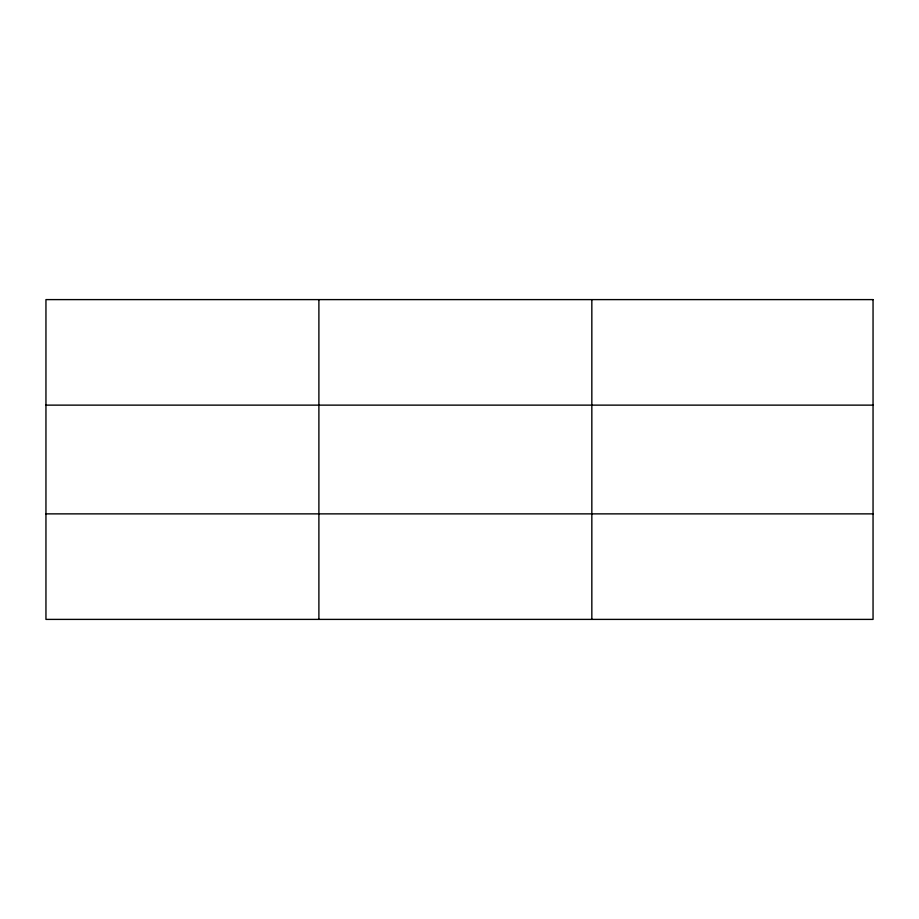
<?xml version="1.0" encoding="UTF-8"?>
<svg xmlns="http://www.w3.org/2000/svg" width="919" height="919" viewBox="0 0 919 919"><rect width="100%" height="100%" fill="white"/><g stroke="black" fill="none" stroke-linecap="round" stroke-linejoin="round"><path stroke-width="1.38" d="M318.893 619.395L318.893 299.605M591.836 619.395L591.836 299.605M45.95 405.13L873.05 405.13M45.95 513.87L873.05 513.87M873.05 299.605L873.05 619.395L45.95 619.395L45.95 299.605L873.05 299.605"/></g></svg>
